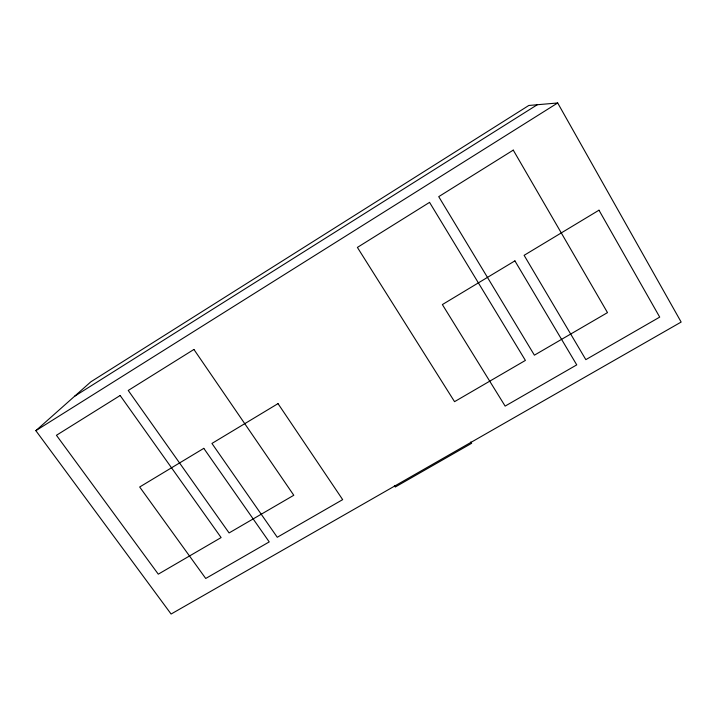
<?xml version="1.0" encoding="UTF-8"?>
<svg xmlns="http://www.w3.org/2000/svg" width="717" height="717" viewBox="0 0 717 717"><rect width="100%" height="100%" fill="white"/><g stroke="black" fill="none" stroke-linecap="round" stroke-linejoin="round"><path stroke-width="1.08" d="M35.85 430.657L90.871 381.803L528.814 105.471L557.692 102.97L681.15 322.058L171.103 614.03L35.85 430.657L557.692 102.97M74.541 396.295L537.284 104.736M394.386 485.705L395.246 487.013L471.643 443.294L470.8 441.959M120.151 395.506L56.437 435.282L158.287 574.165L221.114 537.58L120.151 395.506M193.922 349.457L128.235 390.46L229.09 532.937L293.791 495.268L193.922 349.457M429.555 202.373L357.389 247.419L454.551 401.663L525.4 360.418L429.555 202.373M513.264 150.122L438.723 196.655L534.398 355.175L607.496 312.621L513.264 150.122M203.798 448.349L139.681 486.995L205.725 578.467L269.225 541.909L203.798 448.349M278.017 403.626L211.936 443.447L277.273 537.275L342.672 499.632L278.017 403.626M514.896 260.871L442.371 304.573L505.135 406.1L576.746 364.881L514.896 260.871M598.982 210.198L524.109 255.324L585.834 359.647L659.712 317.111L598.982 210.198"/></g></svg>
